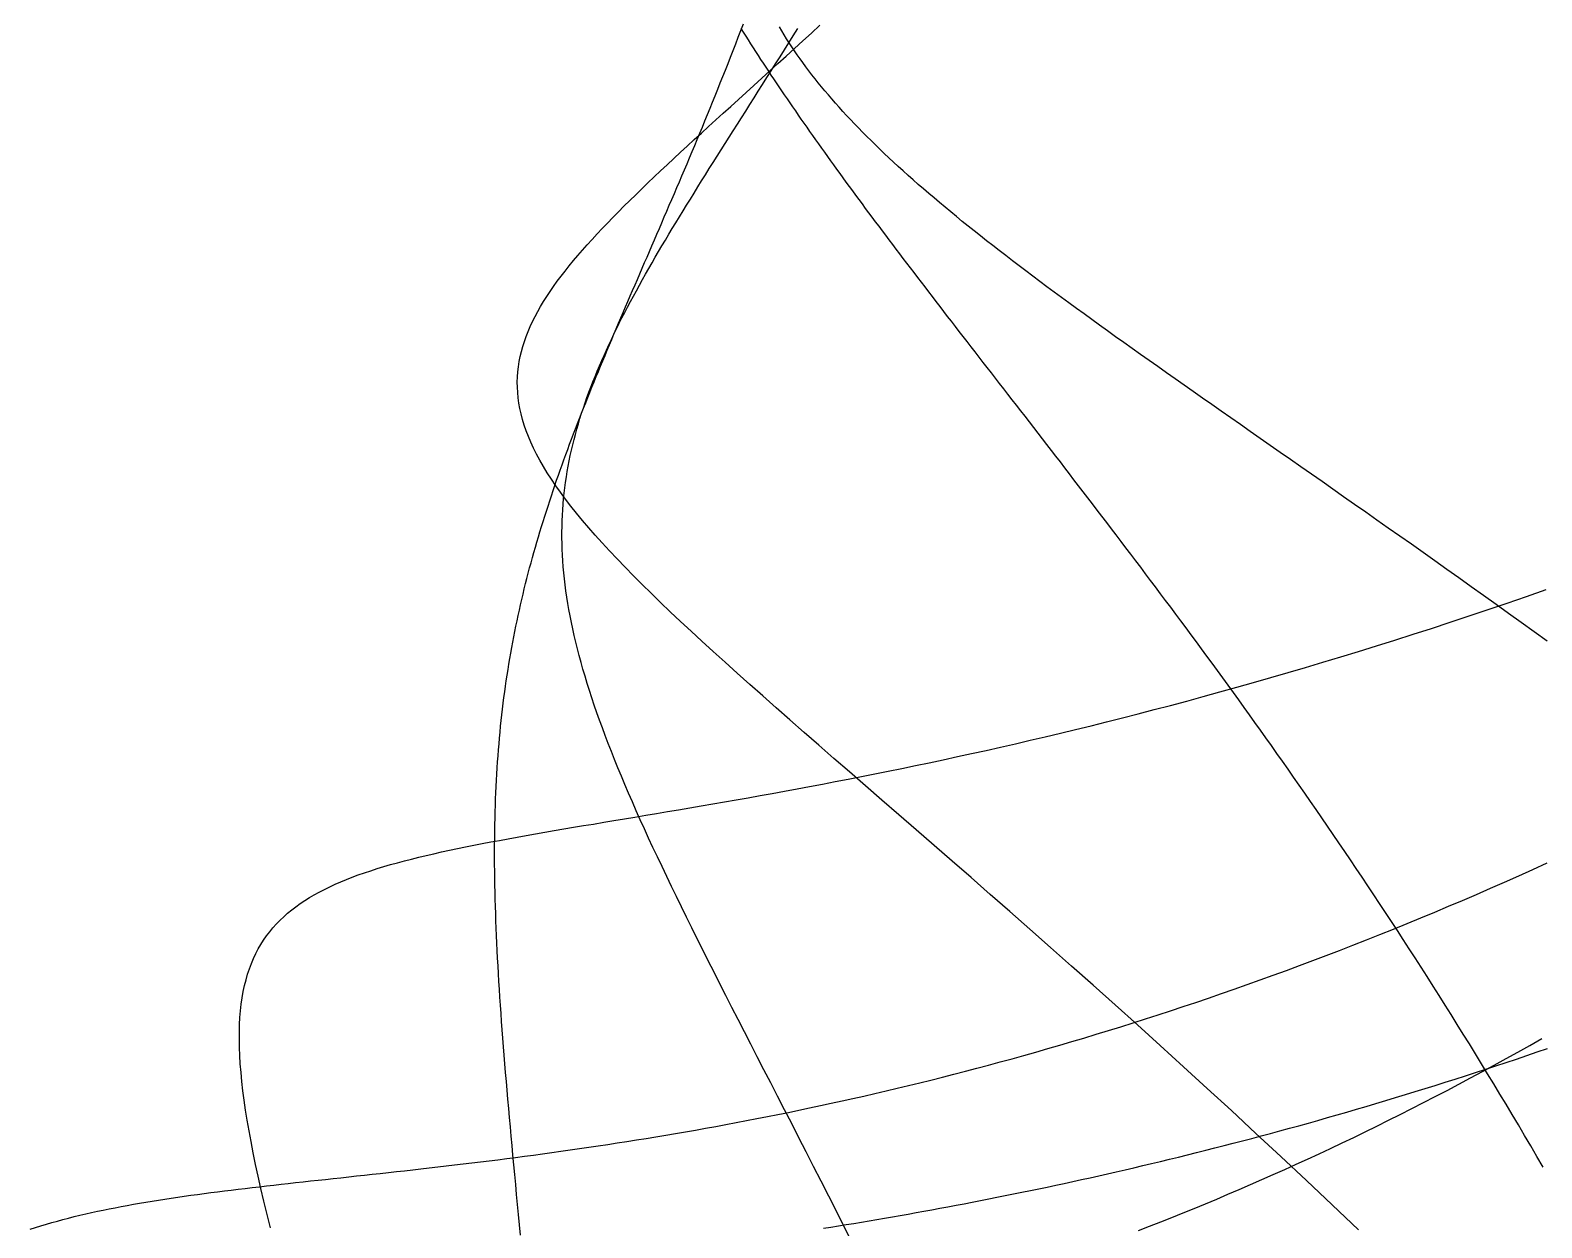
# Model space of a CAD drawing. Header units: metres. Extents: x -15.1 to 13.7, y -13.9 to 15.
# Drawn here: x 1.642 to 5.84, y -2.775 to 0.551 of the extents above; entities that cross this region are included whole.
import ezdxf

# ---------------------------------------------------------------- set-up
doc = ezdxf.new("R2010")
doc.units = ezdxf.units.M

msp = doc.modelspace()

# ---------------------------------------------------------------- linework, layer by layer
for points in [[(3.0041, -2.7956), (3.0014, -2.7667), (2.9986, -2.7382), (2.9959, -2.7099), (2.9932, -2.682), (2.9906, -2.6543), (2.988, -2.6269), (2.9855, -2.5998), (2.9829, -2.573), (2.9805, -2.5465), (2.9781, -2.5202), (2.9757, -2.4942), (2.9734, -2.4685), (2.9711, -2.4431), (2.9689, -2.4179), (2.9667, -2.3929), (2.9646, -2.3682), (2.9625, -2.3438), (2.9605, -2.3196), (2.9586, -2.2957), (2.9567, -2.272), (2.9549, -2.2485), (2.9531, -2.2253), (2.9514, -2.2023), (2.9498, -2.1795), (2.9482, -2.1569), (2.9467, -2.1346), (2.9453, -2.1124), (2.9439, -2.0905), (2.9426, -2.0688), (2.9414, -2.0473), (2.9403, -2.026), (2.9392, -2.0049), (2.9382, -1.984), (2.9373, -1.9632), (2.9364, -1.9427), (2.9356, -1.9224), (2.9349, -1.9022), (2.9343, -1.8822), (2.9337, -1.8624), (2.9332, -1.8427), (2.9328, -1.8233), (2.9325, -1.8039), (2.9323, -1.7848), (2.9321, -1.7658), (2.932, -1.747), (2.932, -1.7283), (2.9321, -1.7098), (2.9322, -1.6914), (2.9325, -1.6731), (2.9328, -1.655), (2.9332, -1.6371), (2.9336, -1.6193), (2.9342, -1.6016), (2.9348, -1.584), (2.9355, -1.5666), (2.9363, -1.5493), (2.9372, -1.5321), (2.9382, -1.515), (2.9392, -1.498), (2.9403, -1.4812), (2.9415, -1.4644), (2.9428, -1.4478), (2.9442, -1.4313), (2.9456, -1.4149), (2.9471, -1.3985), (2.9487, -1.3823), (2.9504, -1.3662), (2.9522, -1.3501), (2.954, -1.3342), (2.9559, -1.3183), (2.958, -1.3025), (2.96, -1.2868), (2.9622, -1.2712), (2.9644, -1.2556), (2.9668, -1.2402), (2.9692, -1.2247), (2.9716, -1.2094), (2.9742, -1.1941), (2.9768, -1.1789), (2.9796, -1.1638), (2.9823, -1.1487), (2.9852, -1.1337), (2.9881, -1.1187), (2.9912, -1.1038), (2.9943, -1.0889), (2.9974, -1.0741), (3.0007, -1.0593), (3.004, -1.0446), (3.0074, -1.0299), (3.0108, -1.0153), (3.0144, -1.0007), (3.018, -0.9861), (3.0216, -0.9716), (3.0254, -0.9571), (3.0292, -0.9426), (3.0331, -0.9281), (3.037, -0.9137), (3.0411, -0.8993), (3.0452, -0.8849), (3.0493, -0.8706), (3.0536, -0.8562), (3.0578, -0.8419), (3.0622, -0.8276), (3.0666, -0.8133), (3.0711, -0.799), (3.0757, -0.7848), (3.0803, -0.7705), (3.085, -0.7562), (3.0897, -0.742), (3.0945, -0.7277), (3.0994, -0.7135), (3.1043, -0.6992), (3.1093, -0.6849), (3.1143, -0.6707), (3.1194, -0.6564), (3.1246, -0.6421), (3.1298, -0.6278), (3.1351, -0.6135), (3.1404, -0.5992), (3.1458, -0.5849), (3.1512, -0.5705), (3.1567, -0.5562), (3.1622, -0.5418), (3.1678, -0.5274), (3.1734, -0.513), (3.1791, -0.4985), (3.1849, -0.4841), (3.1907, -0.4696), (3.1965, -0.455), (3.2024, -0.4405), (3.2083, -0.4259), (3.2143, -0.4113), (3.2203, -0.3966), (3.2263, -0.382), (3.2324, -0.3672), (3.2386, -0.3525), (3.2448, -0.3377), (3.251, -0.3229), (3.2572, -0.308), (3.2635, -0.2931), (3.2699, -0.2781), (3.2763, -0.2631), (3.2827, -0.248), (3.2891, -0.2329), (3.2956, -0.2178), (3.3021, -0.2026), (3.3087, -0.1873), (3.3153, -0.172), (3.3219, -0.1567), (3.3285, -0.1413), (3.3352, -0.1258), (3.3419, -0.1103), (3.3486, -0.0947), (3.3554, -0.0791), (3.3621, -0.0634), (3.3689, -0.0476), (3.3758, -0.0318), (3.3826, -0.0159), (3.3895, 0), (3.3964, 0.016), (3.4033, 0.0321), (3.4102, 0.0482), (3.4172, 0.0644), (3.4242, 0.0807), (3.4312, 0.0971), (3.4382, 0.1135), (3.4452, 0.13), (3.4522, 0.1465), (3.4593, 0.1632), (3.4663, 0.1799), (3.4734, 0.1967), (3.4805, 0.2135), (3.4876, 0.2305), (3.4947, 0.2475), (3.5018, 0.2646), (3.5089, 0.2818), (3.516, 0.299), (3.5231, 0.3164), (3.5302, 0.3338), (3.5374, 0.3513), (3.5445, 0.3689), (3.5516, 0.3866), (3.5588, 0.4043), (3.5659, 0.4222), (3.573, 0.4401), (3.5802, 0.4581), (3.5873, 0.4762), (3.5944, 0.4944), (3.6015, 0.5127), (3.6086, 0.5311), (3.6157, 0.5495), (3.6228, 0.5681)], [(5.331, -2.7807), (5.2582, -2.7113), (5.1866, -2.6435), (5.116, -2.5772), (5.0466, -2.5125), (4.9783, -2.4493), (4.9112, -2.3876), (4.8454, -2.3274), (4.7807, -2.2686), (4.7173, -2.2114), (4.6551, -2.1555), (4.5941, -2.101), (4.5345, -2.048), (4.4761, -1.9962), (4.4189, -1.9458), (4.3631, -1.8968), (4.3085, -1.8489), (4.2552, -1.8024), (4.2032, -1.757), (4.1525, -1.7128), (4.103, -1.6699), (4.0548, -1.628), (4.0078, -1.5872), (3.9621, -1.5476), (3.9177, -1.509), (3.8745, -1.4714), (3.8325, -1.4348), (3.7917, -1.3992), (3.7521, -1.3645), (3.7137, -1.3308), (3.6765, -1.2979), (3.6405, -1.266), (3.6056, -1.2348), (3.5719, -1.2045), (3.5393, -1.1749), (3.5078, -1.1462), (3.4774, -1.1181), (3.4481, -1.0908), (3.4199, -1.0641), (3.3927, -1.0382), (3.3666, -1.0129), (3.3415, -0.9881), (3.3174, -0.964), (3.2943, -0.9405), (3.2722, -0.9175), (3.2511, -0.8951), (3.2309, -0.8732), (3.2116, -0.8518), (3.1933, -0.8308), (3.1759, -0.8103), (3.1594, -0.7903), (3.1438, -0.7706), (3.129, -0.7514), (3.1151, -0.7325), (3.102, -0.7141), (3.0898, -0.6959), (3.0783, -0.6781), (3.0677, -0.6606), (3.0578, -0.6434), (3.0487, -0.6265), (3.0404, -0.6099), (3.0328, -0.5935), (3.026, -0.5774), (3.0198, -0.5615), (3.0144, -0.5458), (3.0097, -0.5303), (3.0056, -0.515), (3.0022, -0.4998), (2.9995, -0.4849), (2.9974, -0.47), (2.996, -0.4554), (2.9952, -0.4408), (2.995, -0.4264), (2.9954, -0.412), (2.9965, -0.3978), (2.9981, -0.3836), (3.0002, -0.3695), (3.003, -0.3555), (3.0063, -0.3415), (3.0101, -0.3276), (3.0145, -0.3137), (3.0194, -0.2999), (3.0248, -0.286), (3.0308, -0.2722), (3.0372, -0.2583), (3.0442, -0.2445), (3.0516, -0.2306), (3.0595, -0.2167), (3.0679, -0.2027), (3.0767, -0.1888), (3.086, -0.1747), (3.0957, -0.1607), (3.1059, -0.1465), (3.1165, -0.1323), (3.1276, -0.118), (3.1391, -0.1036), (3.1509, -0.0891), (3.1632, -0.0746), (3.1759, -0.0599), (3.189, -0.0451), (3.2025, -0.0302), (3.2164, -0.0152), (3.2306, 0), (3.2453, 0.0153), (3.2602, 0.0307), (3.2756, 0.0463), (3.2913, 0.0621), (3.3074, 0.078), (3.3238, 0.094), (3.3406, 0.1103), (3.3577, 0.1267), (3.3751, 0.1433), (3.3928, 0.16), (3.4109, 0.177), (3.4294, 0.1942), (3.4481, 0.2116), (3.4671, 0.2291), (3.4865, 0.2469), (3.5061, 0.2649), (3.5261, 0.2832), (3.5464, 0.3016), (3.5669, 0.3203), (3.5878, 0.3392), (3.6089, 0.3584), (3.6303, 0.3778), (3.652, 0.3975), (3.674, 0.4174), (3.6963, 0.4376), (3.7188, 0.458), (3.7416, 0.4788), (3.7647, 0.4998), (3.7881, 0.5211), (3.8117, 0.5426), (3.8355, 0.5645)], [(3.9252, -2.8152), (3.9031, -2.7717), (3.8814, -2.7288), (3.8599, -2.6866), (3.8387, -2.6451), (3.8178, -2.6042), (3.7972, -2.564), (3.7769, -2.5245), (3.757, -2.4856), (3.7373, -2.4473), (3.7179, -2.4097), (3.6988, -2.3726), (3.6801, -2.3362), (3.6616, -2.3003), (3.6435, -2.2651), (3.6257, -2.2304), (3.6082, -2.1962), (3.591, -2.1626), (3.5742, -2.1296), (3.5576, -2.0971), (3.5414, -2.0651), (3.5255, -2.0336), (3.5099, -2.0026), (3.4947, -1.9721), (3.4797, -1.9422), (3.4651, -1.9126), (3.4508, -1.8836), (3.4369, -1.855), (3.4232, -1.8268), (3.4099, -1.7991), (3.3969, -1.7718), (3.3842, -1.745), (3.3718, -1.7185), (3.3597, -1.6925), (3.348, -1.6668), (3.3366, -1.6416), (3.3255, -1.6167), (3.3147, -1.5921), (3.3042, -1.568), (3.294, -1.5442), (3.2841, -1.5207), (3.2746, -1.4976), (3.2653, -1.4748), (3.2564, -1.4523), (3.2477, -1.4301), (3.2394, -1.4082), (3.2313, -1.3867), (3.2235, -1.3654), (3.2161, -1.3444), (3.2089, -1.3236), (3.2021, -1.3032), (3.1955, -1.283), (3.1892, -1.263), (3.1832, -1.2433), (3.1774, -1.2239), (3.172, -1.2046), (3.1668, -1.1856), (3.162, -1.1668), (3.1573, -1.1482), (3.153, -1.1299), (3.1489, -1.1117), (3.1451, -1.0937), (3.1416, -1.0759), (3.1384, -1.0583), (3.1354, -1.0408), (3.1326, -1.0236), (3.1301, -1.0065), (3.1279, -0.9895), (3.1259, -0.9727), (3.1242, -0.956), (3.1228, -0.9395), (3.1215, -0.9231), (3.1206, -0.9068), (3.1198, -0.8907), (3.1193, -0.8747), (3.1191, -0.8588), (3.1191, -0.843), (3.1193, -0.8273), (3.1197, -0.8117), (3.1204, -0.7962), (3.1213, -0.7807), (3.1224, -0.7654), (3.1237, -0.7501), (3.1253, -0.735), (3.1271, -0.7198), (3.1291, -0.7048), (3.1313, -0.6898), (3.1337, -0.6748), (3.1364, -0.66), (3.1392, -0.6451), (3.1422, -0.6303), (3.1455, -0.6156), (3.1489, -0.6008), (3.1526, -0.5861), (3.1564, -0.5715), (3.1604, -0.5568), (3.1646, -0.5422), (3.169, -0.5276), (3.1736, -0.513), (3.1784, -0.4984), (3.1834, -0.4838), (3.1885, -0.4692), (3.1938, -0.4547), (3.1993, -0.4401), (3.205, -0.4255), (3.2108, -0.4108), (3.2168, -0.3962), (3.223, -0.3816), (3.2293, -0.3669), (3.2358, -0.3522), (3.2425, -0.3374), (3.2493, -0.3227), (3.2562, -0.3079), (3.2634, -0.293), (3.2707, -0.2782), (3.2781, -0.2632), (3.2857, -0.2483), (3.2934, -0.2332), (3.3013, -0.2182), (3.3093, -0.203), (3.3174, -0.1878), (3.3257, -0.1726), (3.3341, -0.1573), (3.3427, -0.1419), (3.3514, -0.1264), (3.3602, -0.1109), (3.3692, -0.0953), (3.3782, -0.0796), (3.3874, -0.0639), (3.3968, -0.048), (3.4062, -0.0321), (3.4158, -0.0161), (3.4255, 0), (3.4353, 0.0162), (3.4452, 0.0325), (3.4552, 0.0489), (3.4653, 0.0653), (3.4756, 0.0819), (3.4859, 0.0986), (3.4964, 0.1154), (3.5069, 0.1323), (3.5176, 0.1493), (3.5283, 0.1664), (3.5392, 0.1837), (3.5501, 0.201), (3.5612, 0.2185), (3.5723, 0.2361), (3.5835, 0.2538), (3.5948, 0.2716), (3.6062, 0.2896), (3.6177, 0.3077), (3.6293, 0.3259), (3.6409, 0.3443), (3.6526, 0.3627), (3.6644, 0.3814), (3.6763, 0.4001), (3.6883, 0.419), (3.7003, 0.4381), (3.7124, 0.4573), (3.7246, 0.4766), (3.7368, 0.4961), (3.7491, 0.5157), (3.7615, 0.5355), (3.7739, 0.5554)], [(5.8438, -2.6062), (5.8266, -2.5766), (5.8095, -2.5473), (5.7923, -2.5181), (5.7752, -2.4891), (5.7581, -2.4603), (5.7411, -2.4317), (5.724, -2.4033), (5.707, -2.3751), (5.69, -2.3471), (5.6731, -2.3192), (5.6561, -2.2916), (5.6392, -2.2642), (5.6224, -2.2369), (5.6055, -2.2098), (5.5887, -2.1829), (5.572, -2.1562), (5.5552, -2.1297), (5.5385, -2.1034), (5.5219, -2.0772), (5.5052, -2.0512), (5.4887, -2.0254), (5.4721, -1.9998), (5.4556, -1.9744), (5.4392, -1.9491), (5.4227, -1.924), (5.4064, -1.8991), (5.39, -1.8744), (5.3738, -1.8498), (5.3575, -1.8254), (5.3413, -1.8012), (5.3252, -1.7771), (5.3091, -1.7532), (5.2931, -1.7295), (5.2771, -1.7059), (5.2611, -1.6825), (5.2452, -1.6593), (5.2294, -1.6362), (5.2136, -1.6133), (5.1979, -1.5906), (5.1822, -1.568), (5.1666, -1.5456), (5.1511, -1.5233), (5.1355, -1.5012), (5.1201, -1.4792), (5.1047, -1.4574), (5.0894, -1.4357), (5.0741, -1.4142), (5.0589, -1.3929), (5.0437, -1.3717), (5.0286, -1.3506), (5.0136, -1.3297), (4.9986, -1.3089), (4.9837, -1.2883), (4.9689, -1.2678), (4.9541, -1.2475), (4.9394, -1.2273), (4.9247, -1.2072), (4.9101, -1.1873), (4.8956, -1.1675), (4.8811, -1.1478), (4.8667, -1.1283), (4.8524, -1.109), (4.8381, -1.0897), (4.8239, -1.0706), (4.8097, -1.0516), (4.7957, -1.0327), (4.7817, -1.014), (4.7677, -0.9954), (4.7538, -0.9769), (4.74, -0.9586), (4.7263, -0.9404), (4.7126, -0.9223), (4.699, -0.9043), (4.6855, -0.8864), (4.672, -0.8687), (4.6586, -0.851), (4.6453, -0.8335), (4.632, -0.8161), (4.6188, -0.7988), (4.6057, -0.7817), (4.5927, -0.7646), (4.5797, -0.7477), (4.5668, -0.7308), (4.5539, -0.7141), (4.5411, -0.6975), (4.5284, -0.681), (4.5158, -0.6646), (4.5032, -0.6483), (4.4907, -0.6321), (4.4783, -0.616), (4.4659, -0.6), (4.4536, -0.5841), (4.4414, -0.5683), (4.4293, -0.5526), (4.4172, -0.537), (4.4052, -0.5215), (4.3932, -0.5061), (4.3814, -0.4908), (4.3696, -0.4756), (4.3578, -0.4604), (4.3462, -0.4454), (4.3346, -0.4305), (4.323, -0.4156), (4.3116, -0.4008), (4.3002, -0.3862), (4.2889, -0.3716), (4.2776, -0.357), (4.2665, -0.3426), (4.2554, -0.3283), (4.2443, -0.314), (4.2334, -0.2998), (4.2225, -0.2857), (4.2116, -0.2717), (4.2009, -0.2577), (4.1902, -0.2439), (4.1795, -0.2301), (4.169, -0.2164), (4.1585, -0.2027), (4.148, -0.1891), (4.1377, -0.1756), (4.1274, -0.1622), (4.1172, -0.1488), (4.107, -0.1356), (4.0969, -0.1223), (4.0869, -0.1092), (4.0769, -0.0961), (4.067, -0.0831), (4.0572, -0.0701), (4.0475, -0.0572), (4.0378, -0.0444), (4.0281, -0.0316), (4.0186, -0.0189), (4.0091, -0.0063), (3.9996, 0.0063), (3.9902, 0.0188), (3.9809, 0.0313), (3.9717, 0.0437), (3.9625, 0.056), (3.9534, 0.0683), (3.9443, 0.0806), (3.9353, 0.0928), (3.9264, 0.1049), (3.9175, 0.117), (3.9087, 0.129), (3.9, 0.141), (3.8913, 0.1529), (3.8827, 0.1648), (3.8741, 0.1766), (3.8656, 0.1884), (3.8572, 0.2002), (3.8488, 0.2119), (3.8405, 0.2235), (3.8322, 0.2351), (3.824, 0.2467), (3.8158, 0.2582), (3.8078, 0.2697), (3.7997, 0.2811), (3.7917, 0.2925), (3.7838, 0.3039), (3.776, 0.3152), (3.7682, 0.3264), (3.7604, 0.3377), (3.7527, 0.3489), (3.7451, 0.36), (3.7375, 0.3712), (3.73, 0.3823), (3.7225, 0.3933), (3.7151, 0.4043), (3.7077, 0.4153), (3.7004, 0.4263), (3.6932, 0.4372), (3.686, 0.4481), (3.6788, 0.459), (3.6717, 0.4698), (3.6647, 0.4806), (3.6577, 0.4914), (3.6507, 0.5022), (3.6438, 0.5129), (3.637, 0.5236), (3.6302, 0.5343), (3.6234, 0.5449), (3.6168, 0.5555)], [(5.8551, -1.1458), (5.8192, -1.1198), (5.7835, -1.0941), (5.7482, -1.0688), (5.7132, -1.0437), (5.6786, -1.0189), (5.6443, -0.9945), (5.6104, -0.9703), (5.5768, -0.9465), (5.5436, -0.9229), (5.5107, -0.8997), (5.4781, -0.8767), (5.4459, -0.854), (5.414, -0.8316), (5.3825, -0.8094), (5.3513, -0.7876), (5.3205, -0.7659), (5.29, -0.7446), (5.2598, -0.7235), (5.23, -0.7027), (5.2005, -0.6821), (5.1713, -0.6617), (5.1425, -0.6416), (5.114, -0.6217), (5.0859, -0.6021), (5.058, -0.5827), (5.0305, -0.5635), (5.0034, -0.5446), (4.9765, -0.5258), (4.95, -0.5073), (4.9238, -0.489), (4.898, -0.4709), (4.8724, -0.453), (4.8472, -0.4353), (4.8223, -0.4178), (4.7977, -0.4004), (4.7735, -0.3833), (4.7495, -0.3664), (4.7259, -0.3496), (4.7026, -0.333), (4.6795, -0.3166), (4.6568, -0.3004), (4.6344, -0.2843), (4.6123, -0.2684), (4.5905, -0.2527), (4.569, -0.2371), (4.5478, -0.2217), (4.5269, -0.2064), (4.5062, -0.1913), (4.4859, -0.1763), (4.4659, -0.1615), (4.4461, -0.1468), (4.4267, -0.1322), (4.4075, -0.1178), (4.3886, -0.1034), (4.37, -0.0893), (4.3516, -0.0752), (4.3336, -0.0613), (4.3158, -0.0475), (4.2983, -0.0338), (4.281, -0.0202), (4.264, -0.0067), (4.2473, 0.0067), (4.2309, 0.0199), (4.2147, 0.0331), (4.1987, 0.0462), (4.1831, 0.0592), (4.1676, 0.072), (4.1525, 0.0848), (4.1376, 0.0975), (4.1229, 0.1101), (4.1085, 0.1227), (4.0943, 0.1351), (4.0804, 0.1475), (4.0667, 0.1598), (4.0532, 0.172), (4.04, 0.1842), (4.027, 0.1963), (4.0143, 0.2083), (4.0017, 0.2203), (3.9894, 0.2322), (3.9774, 0.244), (3.9655, 0.2558), (3.9539, 0.2675), (3.9425, 0.2792), (3.9313, 0.2908), (3.9203, 0.3024), (3.9096, 0.3139), (3.899, 0.3254), (3.8887, 0.3369), (3.8785, 0.3483), (3.8686, 0.3597), (3.8589, 0.371), (3.8494, 0.3823), (3.8401, 0.3935), (3.8309, 0.4048), (3.822, 0.416), (3.8133, 0.4272), (3.8047, 0.4383), (3.7964, 0.4494), (3.7882, 0.4606), (3.7802, 0.4716), (3.7724, 0.4827), (3.7648, 0.4938), (3.7574, 0.5048), (3.7501, 0.5158), (3.743, 0.5268), (3.7361, 0.5379), (3.7294, 0.5489), (3.7228, 0.5598)], [(2.3093, -2.7749), (2.3, -2.7374), (2.2913, -2.7011), (2.2831, -2.6659), (2.2754, -2.6317), (2.2683, -2.5986), (2.2617, -2.5665), (2.2556, -2.5354), (2.2501, -2.5053), (2.245, -2.4761), (2.2405, -2.4478), (2.2365, -2.4205), (2.2331, -2.394), (2.2301, -2.3683), (2.2277, -2.3435), (2.2257, -2.3195), (2.2243, -2.2962), (2.2234, -2.2737), (2.223, -2.252), (2.2231, -2.231), (2.2237, -2.2106), (2.2248, -2.1909), (2.2263, -2.1719), (2.2284, -2.1535), (2.231, -2.1358), (2.234, -2.1186), (2.2376, -2.102), (2.2416, -2.086), (2.246, -2.0705), (2.251, -2.0555), (2.2564, -2.041), (2.2623, -2.027), (2.2687, -2.0135), (2.2755, -2.0005), (2.2828, -1.9879), (2.2905, -1.9757), (2.2987, -1.964), (2.3073, -1.9526), (2.3164, -1.9416), (2.3259, -1.931), (2.3359, -1.9208), (2.3463, -1.9109), (2.3571, -1.9013), (2.3684, -1.892), (2.3801, -1.8831), (2.3923, -1.8744), (2.4048, -1.866), (2.4178, -1.8579), (2.4312, -1.85), (2.445, -1.8424), (2.4593, -1.835), (2.4739, -1.8279), (2.489, -1.8209), (2.5045, -1.8142), (2.5204, -1.8077), (2.5367, -1.8013), (2.5533, -1.7951), (2.5704, -1.7891), (2.5879, -1.7832), (2.6058, -1.7775), (2.6241, -1.7719), (2.6428, -1.7664), (2.6619, -1.7611), (2.6814, -1.7559), (2.7012, -1.7507), (2.7215, -1.7457), (2.7421, -1.7408), (2.7632, -1.7359), (2.7846, -1.7311), (2.8064, -1.7264), (2.8286, -1.7217), (2.8511, -1.717), (2.8741, -1.7125), (2.8974, -1.7079), (2.9211, -1.7034), (2.9452, -1.6989), (2.9696, -1.6944), (2.9945, -1.6899), (3.0197, -1.6854), (3.0453, -1.6809), (3.0713, -1.6764), (3.0976, -1.6719), (3.1243, -1.6673), (3.1514, -1.6627), (3.1789, -1.6581), (3.2067, -1.6535), (3.2349, -1.6488), (3.2635, -1.644), (3.2925, -1.6392), (3.3218, -1.6343), (3.3515, -1.6293), (3.3816, -1.6243), (3.4121, -1.6192), (3.4429, -1.614), (3.4741, -1.6087), (3.5057, -1.6033), (3.5377, -1.5978), (3.57, -1.5922), (3.6027, -1.5864), (3.6358, -1.5806), (3.6693, -1.5746), (3.7031, -1.5685), (3.7373, -1.5623), (3.772, -1.5559), (3.8069, -1.5494), (3.8423, -1.5427), (3.8781, -1.5359), (3.9142, -1.5289), (3.9507, -1.5217), (3.9876, -1.5144), (4.0249, -1.5069), (4.0626, -1.4992), (4.1007, -1.4913), (4.1392, -1.4833), (4.178, -1.475), (4.2173, -1.4665), (4.2569, -1.4579), (4.297, -1.449), (4.3374, -1.4399), (4.3783, -1.4306), (4.4195, -1.421), (4.4612, -1.4113), (4.5032, -1.4012), (4.5457, -1.391), (4.5885, -1.3805), (4.6318, -1.3697), (4.6755, -1.3587), (4.7196, -1.3474), (4.7641, -1.3359), (4.8091, -1.3241), (4.8544, -1.312), (4.9002, -1.2996), (4.9464, -1.2869), (4.993, -1.274), (5.0401, -1.2607), (5.0876, -1.2471), (5.1355, -1.2332), (5.1838, -1.219), (5.2326, -1.2045), (5.2818, -1.1896), (5.3314, -1.1744), (5.3815, -1.1589), (5.432, -1.143), (5.483, -1.1268), (5.5344, -1.1102), (5.5863, -1.0932), (5.6386, -1.0759), (5.6914, -1.0582), (5.7446, -1.0401), (5.7982, -1.0216), (5.8524, -1.0027)], [(1.6422, -2.7784), (1.6571, -2.7737), (1.6721, -2.769), (1.6872, -2.7645), (1.7024, -2.7602), (1.7178, -2.7559), (1.7332, -2.7518), (1.7488, -2.7477), (1.7646, -2.7438), (1.7804, -2.7399), (1.7964, -2.7362), (1.8125, -2.7326), (1.8287, -2.729), (1.8451, -2.7256), (1.8616, -2.7222), (1.8782, -2.7189), (1.8949, -2.7157), (1.9118, -2.7125), (1.9288, -2.7095), (1.946, -2.7065), (1.9633, -2.7035), (1.9807, -2.7007), (1.9982, -2.6978), (2.0159, -2.6951), (2.0338, -2.6924), (2.0518, -2.6897), (2.0699, -2.6871), (2.0881, -2.6846), (2.1065, -2.682), (2.1251, -2.6795), (2.1438, -2.6771), (2.1626, -2.6747), (2.1816, -2.6723), (2.2007, -2.6699), (2.22, -2.6676), (2.2394, -2.6652), (2.2589, -2.6629), (2.2786, -2.6606), (2.2985, -2.6584), (2.3185, -2.6561), (2.3387, -2.6538), (2.359, -2.6516), (2.3794, -2.6493), (2.4, -2.647), (2.4208, -2.6448), (2.4417, -2.6425), (2.4627, -2.6402), (2.484, -2.6379), (2.5053, -2.6356), (2.5269, -2.6333), (2.5485, -2.6309), (2.5704, -2.6286), (2.5923, -2.6262), (2.6145, -2.6237), (2.6368, -2.6213), (2.6592, -2.6188), (2.6819, -2.6163), (2.7046, -2.6137), (2.7275, -2.6111), (2.7506, -2.6085), (2.7739, -2.6058), (2.7973, -2.6031), (2.8208, -2.6003), (2.8445, -2.5975), (2.8684, -2.5946), (2.8925, -2.5917), (2.9167, -2.5887), (2.941, -2.5856), (2.9655, -2.5825), (2.9902, -2.5793), (3.0151, -2.576), (3.0401, -2.5727), (3.0652, -2.5693), (3.0906, -2.5658), (3.1161, -2.5623), (3.1417, -2.5586), (3.1675, -2.5549), (3.1935, -2.5511), (3.2197, -2.5473), (3.246, -2.5433), (3.2724, -2.5392), (3.2991, -2.5351), (3.3259, -2.5308), (3.3528, -2.5265), (3.38, -2.522), (3.4073, -2.5175), (3.4347, -2.5128), (3.4624, -2.5081), (3.4901, -2.5032), (3.5181, -2.4982), (3.5462, -2.4931), (3.5745, -2.4879), (3.603, -2.4826), (3.6316, -2.4772), (3.6604, -2.4716), (3.6894, -2.4659), (3.7185, -2.4601), (3.7478, -2.4542), (3.7772, -2.4481), (3.8069, -2.4419), (3.8367, -2.4356), (3.8666, -2.4291), (3.8968, -2.4225), (3.9271, -2.4158), (3.9576, -2.4089), (3.9882, -2.4018), (4.019, -2.3946), (4.05, -2.3873), (4.0811, -2.3798), (4.1125, -2.3722), (4.1439, -2.3644), (4.1756, -2.3564), (4.2074, -2.3483), (4.2394, -2.34), (4.2716, -2.3316), (4.3039, -2.323), (4.3364, -2.3142), (4.3691, -2.3052), (4.402, -2.2961), (4.435, -2.2868), (4.4682, -2.2773), (4.5015, -2.2676), (4.535, -2.2578), (4.5687, -2.2478), (4.6026, -2.2375), (4.6367, -2.2271), (4.6709, -2.2165), (4.7052, -2.2057), (4.7398, -2.1947), (4.7745, -2.1835), (4.8094, -2.1721), (4.8445, -2.1605), (4.8797, -2.1487), (4.9151, -2.1367), (4.9507, -2.1245), (4.9864, -2.1121), (5.0224, -2.0994), (5.0584, -2.0865), (5.0947, -2.0735), (5.1311, -2.0601), (5.1677, -2.0466), (5.2045, -2.0328), (5.2414, -2.0188), (5.2785, -2.0046), (5.3158, -1.9902), (5.3532, -1.9755), (5.3909, -1.9605), (5.4286, -1.9453), (5.4666, -1.9299), (5.5047, -1.9142), (5.543, -1.8983), (5.5814, -1.8821), (5.6201, -1.8657), (5.6588, -1.849), (5.6978, -1.832), (5.7369, -1.8148), (5.7762, -1.7974), (5.8157, -1.7796), (5.8553, -1.7616)], [(4.7203, -2.7824), (4.7511, -2.7705), (4.782, -2.7584), (4.8129, -2.7461), (4.8439, -2.7336), (4.875, -2.7209), (4.9061, -2.708), (4.9374, -2.695), (4.9687, -2.6818), (5.0001, -2.6683), (5.0315, -2.6547), (5.0631, -2.6409), (5.0947, -2.6269), (5.1263, -2.6128), (5.1581, -2.5984), (5.1899, -2.5838), (5.2218, -2.5691), (5.2538, -2.5541), (5.2858, -2.5389), (5.3179, -2.5236), (5.3501, -2.508), (5.3823, -2.4922), (5.4146, -2.4763), (5.447, -2.4601), (5.4794, -2.4437), (5.5119, -2.4271), (5.5445, -2.4103), (5.5771, -2.3933), (5.6098, -2.3761), (5.6425, -2.3587), (5.6753, -2.341), (5.7082, -2.3231), (5.7411, -2.3051), (5.7741, -2.2868), (5.8072, -2.2682), (5.8403, -2.2495)], [(3.8452, -2.7762), (3.8661, -2.7728), (3.8871, -2.7694), (3.9082, -2.766), (3.9293, -2.7625), (3.9506, -2.7589), (3.972, -2.7553), (3.9935, -2.7517), (4.015, -2.748), (4.0367, -2.7442), (4.0585, -2.7404), (4.0803, -2.7365), (4.1023, -2.7326), (4.1243, -2.7286), (4.1465, -2.7246), (4.1687, -2.7205), (4.1911, -2.7163), (4.2135, -2.7121), (4.236, -2.7078), (4.2587, -2.7035), (4.2814, -2.6991), (4.3042, -2.6946), (4.3272, -2.6901), (4.3502, -2.6855), (4.3733, -2.6808), (4.3965, -2.6761), (4.4199, -2.6713), (4.4433, -2.6664), (4.4668, -2.6615), (4.4904, -2.6564), (4.5141, -2.6514), (4.538, -2.6462), (4.5619, -2.641), (4.5859, -2.6357), (4.61, -2.6303), (4.6342, -2.6248), (4.6585, -2.6193), (4.6829, -2.6137), (4.7074, -2.608), (4.732, -2.6022), (4.7567, -2.5964), (4.7815, -2.5904), (4.8064, -2.5844), (4.8314, -2.5783), (4.8565, -2.5722), (4.8817, -2.5659), (4.907, -2.5596), (4.9324, -2.5531), (4.9579, -2.5466), (4.9835, -2.54), (5.0092, -2.5333), (5.0351, -2.5265), (5.061, -2.5196), (5.087, -2.5126), (5.1131, -2.5056), (5.1393, -2.4984), (5.1656, -2.4912), (5.192, -2.4838), (5.2185, -2.4764), (5.2451, -2.4689), (5.2718, -2.4612), (5.2986, -2.4535), (5.3255, -2.4457), (5.3525, -2.4377), (5.3796, -2.4297), (5.4068, -2.4215), (5.4342, -2.4133), (5.4616, -2.405), (5.4891, -2.3965), (5.5167, -2.388), (5.5444, -2.3793), (5.5722, -2.3705), (5.6002, -2.3616), (5.6282, -2.3527), (5.6563, -2.3436), (5.6845, -2.3344), (5.7128, -2.325), (5.7413, -2.3156), (5.7698, -2.3061), (5.7984, -2.2964), (5.8272, -2.2866), (5.856, -2.2767)]]:
    msp.add_lwpolyline(points)

doc.saveas('drawing.dxf')
